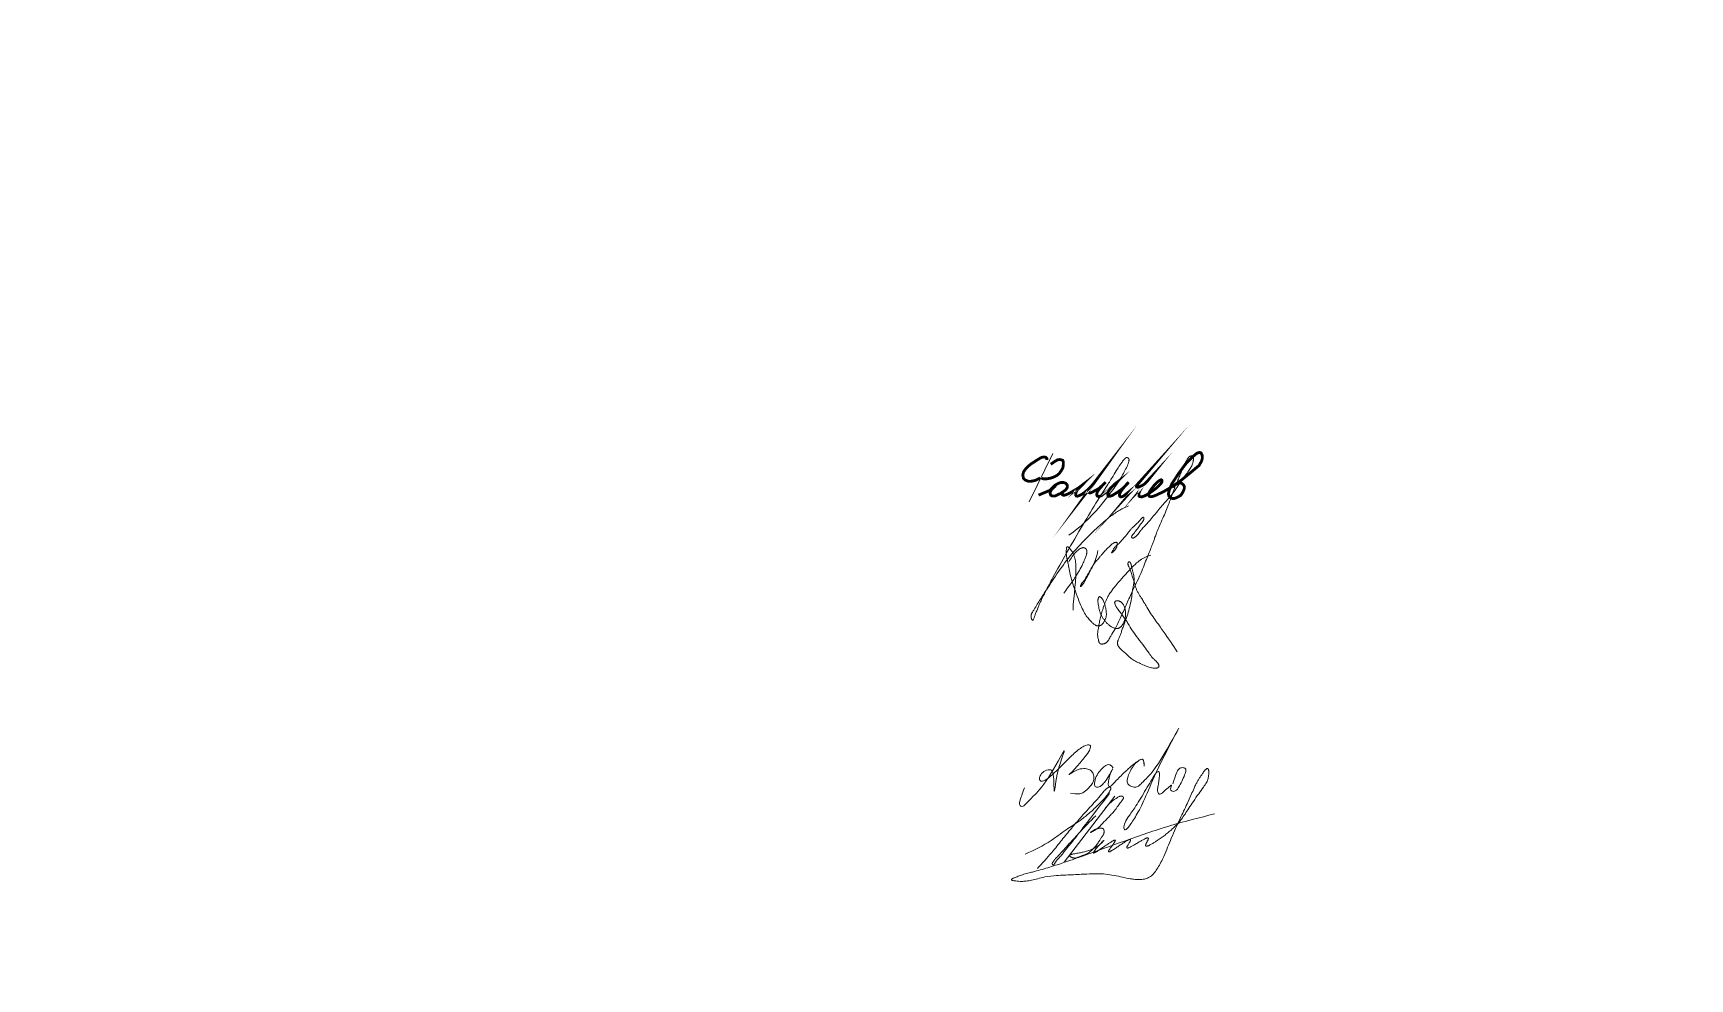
# Model space of a CAD drawing. Header units: millimetres. Extents: x 0 to 420, y 0 to 297.
# Drawn here: x 210 to 315.1, y 0 to 60 of the extents above; entities that cross this region are included whole.
import ezdxf

# ---------------------------------------------------------------- set-up
doc = ezdxf.new("R2010")
doc.units = ezdxf.units.MM
for name, pattern in [('K5LT32789', [0]), ('K5LT32790', [0]), ('K5LT32791', [0])]:
    doc.linetypes.add(name, pattern=pattern)
doc.layers.add('Системный слой', color=7, linetype='Continuous')

# ---------------------------------------------------------------- blocks, each defined once
blk = doc.blocks.new('U16')
at = {"layer": 'Системный слой', "color": 5, "linetype": 'K5LT32789', "lineweight": 18, "true_color": 0x0000ff}
for points in [[(278.5, 13.38), (278.34, 13.62), (278.09, 13.62), (277.85, 13.39), (277.59, 13.12), (277.37, 12.75), (277.28, 12.27), (277.43, 12.12), (277.69, 12.19), (277.85, 12.35), (278.04, 12.57), (278.29, 12.96), (278.57, 13.52), (278.29, 12.96), (278.19, 12.51), (278.19, 12.25), (278.26, 12.18), (278.38, 12.23), (278.92, 12.83), (279.51, 13.37), (279.81, 13.64), (280.13, 13.86), (280.28, 13.94), (280.4, 13.94), (280.46, 13.78), (280.46, 13.6), (280.46, 13.4), (280.46, 13.78), (280.4, 13.94), (280.28, 13.95), (279.81, 13.64), (279.38, 12.78), (279.38, 12.4), (279.56, 12.23), (279.81, 12.16), (280.06, 12.16), (280.26, 12.37), (280.52, 12.62), (281.34, 13.45), (283.33, 17.14), (281.34, 13.45), (280.63, 11.68), (280.09, 10.54), (279.6, 9.78), (279.28, 9.4), (279.18, 9.48), (279.18, 9.81), (279.41, 10.22), (279.83, 10.77), (280.5, 11.87), (281.17, 13.02), (281.32, 13.17), (281.43, 13.15), (281.46, 12.97), (281.4, 12.58), (281.36, 12.27), (281.29, 11.97), (281.36, 11.74), (281.48, 11.67), (281.66, 11.85), (281.99, 12.11), (282.29, 12.41), (282.1, 12.01), (282.19, 11.92), (282.32, 11.87), (282.47, 11.92), (282.66, 12.11), (283.16, 13.16), (283.1, 13.37), (282.91, 13.42), (282.67, 13.36), (282.51, 13.05), (282.39, 12.69), (282.29, 12.38)], [(272.87, 12.11), (272.73, 11.7), (272.58, 11.3), (272.54, 11.05), (272.64, 10.94), (272.79, 10.94), (272.94, 11.08), (273.34, 11.49), (274.33, 12.48), (275.76, 15.28), (274.9, 13.19), (274.75, 11.32), (274.75, 13.04), (274.58, 13.32), (274.17, 13.23), (273.88, 12.95), (273.79, 12.7), (273.88, 12.52), (274.14, 12.52), (274.75, 13.04), (275.59, 13.88), (276.18, 14.47), (276.83, 14.9), (277.12, 14.81), (277.04, 14.58), (276.88, 14.27), (276.33, 13.62), (275.87, 13.08), (275.55, 12.87), (276.17, 13.28), (276.66, 13.37), (276.98, 13.3), (277.2, 13.14), (277.29, 12.88), (277.29, 12.56), (277.1, 12.28), (276.91, 12.08), (276.6, 11.78), (276.27, 11.7), (275.8, 11.79)]]:
    blk.add_open_spline(points, degree=3, dxfattribs=at)
blk = doc.blocks.new('U17')
at = {"layer": 'Системный слой', "color": 5, "linetype": 'K5LT32790', "lineweight": 18, "true_color": 0x0000ff}
blk.add_open_spline([(275.96, 23.4), (275.98, 24.35), (276.22, 25.42), (276.11, 26.55), (276.05, 26.77), (275.99, 26.92), (275.93, 27.05), (275.86, 27.16), (275.79, 27.25), (275.73, 27.32), (275.69, 27.36), (275.66, 27.39), (275.65, 27.4), (275.63, 27.41), (275.62, 27.41), (275.61, 27.41), (275.61, 27.42), (275.6, 27.42), (275.6, 27.42), (275.59, 27.42), (275.59, 27.41), (275.58, 27.41), (275.58, 27.41), (275.57, 27.4), (275.57, 27.4), (275.56, 27.39), (275.56, 27.38), (275.55, 27.37), (275.55, 27.36), (275.54, 27.34), (275.54, 27.31), (275.54, 27.28), (275.53, 27.23), (275.53, 27.16), (275.53, 27.07), (275.53, 26.97), (275.54, 26.86), (275.56, 26.73), (275.59, 26.58), (275.64, 26.37), (275.7, 26.06), (275.79, 25.61), (275.94, 25.05), (276.16, 24.45), (276.37, 23.88), (276.57, 23.41), (276.77, 23.06), (276.97, 22.82), (277.13, 22.64), (277.26, 22.52), (277.35, 22.46), (277.41, 22.43), (277.45, 22.41), (277.49, 22.4), (277.53, 22.4), (277.57, 22.4), (277.61, 22.4), (277.65, 22.41), (277.69, 22.42), (277.72, 22.43), (277.75, 22.45), (277.78, 22.47), (277.8, 22.49), (277.83, 22.53), (277.87, 22.57), (277.91, 22.64), (277.96, 22.74), (278.01, 22.84), (278.05, 22.94), (278.07, 23.04), (278.07, 23.13), (278.07, 23.24), (278.06, 23.38), (278.03, 23.54), (277.98, 23.72), (277.92, 23.88), (277.87, 24), (277.83, 24.08), (277.79, 24.13), (277.76, 24.17), (277.73, 24.2), (277.7, 24.22), (277.68, 24.24), (277.67, 24.24), (277.66, 24.25), (277.65, 24.25), (277.65, 24.25), (277.64, 24.25), (277.64, 24.25), (277.63, 24.25), (277.63, 24.25), (277.62, 24.24), (277.61, 24.24), (277.61, 24.24), (277.6, 24.23), (277.6, 24.22), (277.59, 24.21), (277.58, 24.2), (277.57, 24.17), (277.56, 24.15), (277.55, 24.11), (277.54, 24.07), (277.53, 24.02), (277.53, 23.96), (277.54, 23.89), (277.55, 23.8), (277.57, 23.67), (277.6, 23.5), (277.65, 23.3), (277.72, 23.13), (277.8, 22.96), (277.9, 22.81), (278.02, 22.66), (278.15, 22.52), (278.27, 22.41), (278.38, 22.34), (278.47, 22.29), (278.55, 22.26), (278.62, 22.24), (278.69, 22.23), (278.74, 22.23), (278.79, 22.23), (278.83, 22.24), (278.86, 22.25), (278.89, 22.27), (278.92, 22.29), (278.95, 22.31), (278.99, 22.34), (279.03, 22.39), (279.08, 22.45), (279.13, 22.53), (279.18, 22.63), (279.23, 22.74), (279.26, 22.86), (279.28, 22.98), (279.29, 23.11), (279.29, 23.25), (279.27, 23.39), (279.24, 23.52), (279.21, 23.63), (279.17, 23.72), (279.12, 23.78), (279.08, 23.83), (279.04, 23.87), (279, 23.91), (278.96, 23.94), (278.91, 23.96), (278.86, 23.98), (278.82, 23.99), (278.79, 23.99), (278.76, 23.99), (278.73, 23.99), (278.71, 23.99), (278.69, 23.98), (278.67, 23.97), (278.65, 23.96), (278.64, 23.95), (278.62, 23.94), (278.62, 23.93), (278.61, 23.92), (278.6, 23.91), (278.6, 23.9), (278.6, 23.89), (278.6, 23.88), (278.59, 23.86), (278.6, 23.85), (278.6, 23.83), (278.61, 23.81), (278.62, 23.78), (278.63, 23.74), (278.66, 23.68), (278.7, 23.61), (278.75, 23.52), (278.82, 23.42), (278.91, 23.3), (279.05, 23.14), (279.23, 22.88), (279.46, 22.52), (279.73, 22.07), (280.09, 21.59), (280.45, 21.12), (280.75, 20.71), (280.96, 20.4), (281.13, 20.24), (281.24, 20.15), (281.31, 20.07), (281.35, 20.01), (281.38, 19.96), (281.39, 19.92), (281.4, 19.89), (281.41, 19.87), (281.41, 19.85), (281.41, 19.83), (281.4, 19.82), (281.4, 19.81), (281.4, 19.8), (281.39, 19.79), (281.38, 19.78), (281.37, 19.77), (281.36, 19.76), (281.35, 19.75), (281.33, 19.74), (281.31, 19.73), (281.28, 19.72), (281.24, 19.71), (281.2, 19.71), (281.16, 19.7), (281.1, 19.71), (281.02, 19.72), (280.91, 19.74), (280.75, 19.79), (280.51, 19.87), (280.22, 20), (279.92, 20.15), (279.68, 20.3), (279.49, 20.46), (279.32, 20.62), (279.13, 20.78), (278.97, 20.93), (278.87, 21.04), (278.82, 21.12), (278.8, 21.16), (278.79, 21.21), (278.78, 21.24), (278.77, 21.28), (278.77, 21.32), (278.78, 21.37), (278.79, 21.41), (278.8, 21.46), (278.83, 21.52), (278.86, 21.6), (278.92, 21.72), (278.99, 21.9), (279.06, 22.13), (279.15, 22.38), (279.25, 22.65), (279.37, 22.97), (279.5, 23.39), (279.62, 23.87), (279.69, 24.32), (279.73, 24.68), (279.79, 24.96), (279.83, 25.19), (279.84, 25.37), (279.82, 25.52), (279.79, 25.66), (279.75, 25.82), (279.71, 25.99), (279.68, 26.14), (279.65, 26.25), (279.63, 26.33), (279.61, 26.38), (279.59, 26.41), (279.58, 26.43), (279.57, 26.44), (279.56, 26.44), (279.56, 26.45), (279.55, 26.45), (279.54, 26.46), (279.53, 26.46), (279.53, 26.46), (279.52, 26.46), (279.52, 26.46), (279.51, 26.46), (279.5, 26.45), (279.49, 26.45), (279.48, 26.44), (279.47, 26.44), (279.47, 26.43), (279.46, 26.42), (279.45, 26.42), (279.45, 26.41), (279.45, 26.4), (279.44, 26.38), (279.44, 26.37), (279.44, 26.35), (279.44, 26.33), (279.44, 26.31), (279.45, 26.27), (279.46, 26.23), (279.48, 26.19), (279.51, 26.12), (279.55, 26.05), (279.59, 25.95), (279.62, 25.83), (279.66, 25.7), (279.72, 25.52), (279.8, 25.31), (279.87, 25.06), (279.93, 24.84), (280.01, 24.64), (280.1, 24.47), (280.2, 24.3), (280.33, 24.11), (280.47, 23.86), (280.65, 23.54), (280.89, 23.17), (281.16, 22.78), (281.43, 22.41), (281.9, 21.74), (282.28, 21.19), (282.57, 20.75)], degree=3, knots=[0, 0, 0, 0, 23.088924, 25.905784, 27.368497, 28.578535, 29.721875, 30.813961, 31.805183, 32.534012, 32.992903, 33.225793, 33.377047, 33.48833, 33.574551, 33.643805, 33.701224, 33.750367, 33.79387, 33.833355, 33.872141, 33.912355, 33.95659, 34.00557, 34.061357, 34.126468, 34.204109, 34.298549, 34.415744, 34.564555, 34.759459, 35.028229, 35.412864, 35.997175, 36.728139, 37.568941, 38.433825, 39.401332, 40.578431, 42.235398, 44.569602, 48.269133, 53.187712, 58.58434, 63.764044, 67.778676, 70.998143, 73.369834, 75.349816, 76.796874, 77.581324, 78.028914, 78.378087, 78.696803, 79.013489, 79.343373, 79.678587, 80.006824, 80.317932, 80.606471, 80.866035, 81.11641, 81.383983, 81.718354, 82.16781, 82.839361, 83.733235, 84.705422, 85.582724, 86.324391, 87.057116, 87.890757, 88.945341, 90.321141, 91.965571, 93.426367, 94.484215, 95.101021, 95.580997, 96.013141, 96.361093, 96.626002, 96.782739, 96.889142, 96.971138, 97.03813, 97.095272, 97.145901, 97.188561, 97.228747, 97.268915, 97.315311, 97.366861, 97.425655, 97.494454, 97.577142, 97.679623, 97.811915, 97.985663, 98.226797, 98.532587, 98.897786, 99.296036, 99.737821, 100.261724, 100.964229, 101.99978, 103.525411, 105.150667, 106.72453, 108.093532, 109.590313, 111.195302, 112.777483, 114.126394, 115.159714, 115.93325, 116.599105, 117.196687, 117.716186, 118.147278, 118.512091, 118.830828, 119.112084, 119.376147, 119.650254, 119.966184, 120.348472, 120.832611, 121.462575, 122.257884, 123.166317, 124.121896, 125.077441, 126.058759, 127.110722, 128.27138, 129.455541, 130.54928, 131.472222, 132.224076, 132.842804, 133.343527, 133.786162, 134.209733, 134.641953, 135.076751, 135.490934, 135.840567, 136.1162, 136.329021, 136.516582, 136.697073, 136.87991, 137.063295, 137.235465, 137.38613, 137.514261, 137.623548, 137.718445, 137.797689, 137.875651, 137.957944, 138.055516, 138.163779, 138.288043, 138.436309, 138.622516, 138.862075, 139.203128, 139.704326, 140.381097, 141.218915, 142.127317, 143.259517, 144.821141, 147.317764, 150.75711, 155.19517, 160.069171, 165.224464, 169.471142, 172.421411, 174.092925, 175.138298, 175.966748, 176.479558, 176.900272, 177.244752, 177.52135, 177.72293, 177.873709, 177.996322, 178.101436, 178.195314, 178.281517, 178.366118, 178.454913, 178.554755, 178.670049, 178.807074, 178.975201, 179.187234, 179.439473, 179.719727, 180.029511, 180.383269, 180.823448, 181.407111, 182.246837, 183.563618, 185.512414, 188.365901, 191.16936, 193.636194, 195.215931, 197.147086, 199.269225, 201.224518, 202.392176, 202.935446, 203.335749, 203.665039, 203.98044, 204.30527, 204.630666, 204.95421, 205.28424, 205.683122, 206.145312, 206.866804, 207.837862, 209.464316, 211.387339, 213.648133, 215.828171, 218.361631, 222.046321, 226.400789, 230.237614, 232.987127, 235.143069, 237.145235, 238.600123, 239.59432, 240.714469, 242.086859, 243.579513, 244.83703, 245.773068, 246.379449, 246.80954, 247.077534, 247.227517, 247.33398, 247.41847, 247.489521, 247.552012, 247.609222, 247.663606, 247.717168, 247.768592, 247.820784, 247.876677, 247.942191, 248.018083, 248.10247, 248.189421, 248.269471, 248.347072, 248.425637, 248.512886, 248.605679, 248.706816, 248.820413, 248.952282, 249.111489, 249.313956, 249.574155, 249.89782, 250.303709, 250.841791, 251.528272, 252.381244, 253.359593, 254.475963, 255.872687, 257.851092, 259.938273, 261.963603, 263.469883, 265.046448, 266.586695, 268.366913, 270.599666, 273.407082, 277.373027, 281.234201, 284.882343, 288.313023, 301, 301, 301, 301], dxfattribs=at)
blk = doc.blocks.new('U18')
at = {"layer": 'Системный слой', "color": 5, "linetype": 'K5LT32790', "lineweight": 18, "true_color": 0x0000ff}
for points, knots in [([(275.7, 28.16), (276.41, 28.65), (277.29, 29.48), (278.24, 30.7), (278.83, 31.47), (279.18, 32.13), (279.4, 32.52), (279.47, 32.73), (279.5, 32.84), (279.51, 32.9), (279.51, 32.94), (279.5, 32.97), (279.5, 32.99), (279.49, 33), (279.49, 33.01), (279.48, 33.02), (279.47, 33.03), (279.46, 33.04), (279.45, 33.05), (279.44, 33.06), (279.42, 33.06), (279.4, 33.07), (279.39, 33.07), (279.37, 33.07), (279.36, 33.07), (279.34, 33.07), (279.33, 33.07), (279.32, 33.06), (279.3, 33.06), (279.29, 33.05), (279.27, 33.03), (279.25, 33.01), (279.22, 32.98), (279.17, 32.92), (279.08, 32.81), (278.94, 32.62), (278.74, 32.31), (278.47, 31.84), (278.05, 31.19), (277.4, 30.17), (276.54, 28.75), (275.59, 27.11), (274.8, 25.68), (274.27, 24.7), (273.99, 24.13), (273.83, 23.78), (273.72, 23.52), (273.63, 23.29), (273.55, 23.09), (273.5, 22.93), (273.46, 22.84), (273.44, 22.8), (273.43, 22.79), (273.43, 22.78), (273.42, 22.77), (273.42, 22.76), (273.41, 22.76), (273.41, 22.76), (273.4, 22.76), (273.4, 22.76), (273.4, 22.76), (273.39, 22.76), (273.39, 22.76), (273.38, 22.76), (273.38, 22.76), (273.38, 22.76), (273.37, 22.76), (273.37, 22.77), (273.37, 22.77), (273.36, 22.78), (273.35, 22.79), (273.34, 22.81), (273.33, 22.83), (273.32, 22.86), (273.31, 22.89), (273.3, 22.93), (273.3, 22.97), (273.3, 23.02), (273.3, 23.06), (273.31, 23.11), (273.33, 23.16), (273.35, 23.22), (273.39, 23.28), (273.45, 23.38), (273.57, 23.58), (273.8, 23.95), (274.23, 24.62), (274.86, 25.58), (275.65, 26.74), (276.59, 27.76), (277.5, 28.63), (278.24, 29.29), (278.89, 29.74), (279.29, 29.93), (279.48, 30.02)], [0, 0, 0, 0, 8.550609, 12.054989, 15.548009, 18.191121, 19.498995, 20.058209, 20.381615, 20.589671, 20.716665, 20.79368, 20.851701, 20.900722, 20.944653, 20.985245, 21.025642, 21.06834, 21.115939, 21.168338, 21.224707, 21.283052, 21.340576, 21.394663, 21.443781, 21.488289, 21.53119, 21.575808, 21.625508, 21.683081, 21.754287, 21.848548, 21.98875, 22.223415, 22.641351, 23.38396, 24.591455, 26.333193, 28.725175, 32.394143, 38.444137, 45.386804, 51.336644, 54.759282, 56.550214, 57.736198, 58.581068, 59.410817, 60.190375, 60.748602, 61.044545, 61.139793, 61.19713, 61.237089, 61.267135, 61.290713, 61.309862, 61.325937, 61.339917, 61.352551, 61.36445, 61.376142, 61.388111, 61.400062, 61.412022, 61.424542, 61.439066, 61.45699, 61.479741, 61.509795, 61.550475, 61.607942, 61.688058, 61.795635, 61.922219, 62.059168, 62.198495, 62.342871, 62.495112, 62.658157, 62.830855, 63.02153, 63.245709, 63.594568, 64.237865, 65.516344, 67.957442, 72.253573, 76.989753, 81.977365, 86.090995, 89.562811, 91.905588, 94, 94, 94, 94]), ([(277.53, 27.17), (277.48, 26.83), (277.31, 26.39), (277.05, 25.86), (276.88, 25.58), (276.76, 25.35), (276.68, 25.21), (276.64, 25.12), (276.61, 25.07), (276.58, 25.04), (276.56, 25.01), (276.53, 24.98), (276.5, 24.95), (276.48, 24.92), (276.46, 24.91), (276.45, 24.89), (276.44, 24.89), (276.44, 24.89), (276.43, 24.88), (276.43, 24.88), (276.43, 24.88), (276.43, 24.88), (276.43, 24.88), (276.42, 24.88), (276.42, 24.88), (276.42, 24.88), (276.42, 24.88), (276.42, 24.89), (276.42, 24.89), (276.42, 24.89), (276.43, 24.9), (276.43, 24.9), (276.43, 24.91), (276.43, 24.92), (276.44, 24.94), (276.45, 24.96), (276.46, 24.98), (276.47, 25.01), (276.48, 25.04), (276.5, 25.08), (276.53, 25.12), (276.57, 25.16), (276.62, 25.23), (276.69, 25.32), (276.78, 25.46), (276.88, 25.64), (276.98, 25.82), (277.09, 26.01), (277.21, 26.21), (277.36, 26.43), (277.53, 26.62), (277.67, 26.79), (277.82, 26.97), (278, 27.17), (278.2, 27.38), (278.36, 27.53), (278.46, 27.61), (278.51, 27.64), (278.55, 27.66), (278.59, 27.68), (278.63, 27.69), (278.66, 27.69), (278.68, 27.7), (278.7, 27.7), (278.71, 27.69), (278.72, 27.69), (278.72, 27.69), (278.73, 27.68), (278.74, 27.68), (278.74, 27.68), (278.75, 27.67), (278.75, 27.67), (278.75, 27.66), (278.75, 27.65), (278.76, 27.64), (278.76, 27.63), (278.76, 27.61), (278.76, 27.59), (278.76, 27.55), (278.75, 27.51), (278.74, 27.47), (278.73, 27.42), (278.72, 27.38), (278.7, 27.34), (278.68, 27.3), (278.65, 27.26), (278.62, 27.22), (278.58, 27.17), (278.55, 27.14), (278.53, 27.11), (278.51, 27.09), (278.48, 27.07), (278.46, 27.06), (278.44, 27.04), (278.43, 27.03), (278.42, 27.03), (278.42, 27.03), (278.41, 27.02), (278.41, 27.02), (278.41, 27.02), (278.41, 27.02), (278.41, 27.02), (278.4, 27.02), (278.4, 27.02), (278.4, 27.02), (278.4, 27.02), (278.4, 27.03), (278.4, 27.03), (278.4, 27.03), (278.4, 27.03), (278.4, 27.04), (278.4, 27.04), (278.4, 27.04), (278.41, 27.05), (278.41, 27.06), (278.42, 27.07), (278.42, 27.09), (278.44, 27.11), (278.45, 27.12), (278.46, 27.14), (278.47, 27.16), (278.49, 27.19), (278.51, 27.23), (278.53, 27.28), (278.57, 27.33), (278.62, 27.39), (278.68, 27.46), (278.77, 27.54), (278.88, 27.63), (278.99, 27.74), (279.08, 27.86), (279.18, 27.97), (279.28, 28.08), (279.38, 28.21), (279.48, 28.34), (279.59, 28.48), (279.72, 28.62), (279.87, 28.76), (280.01, 28.89), (280.12, 29), (280.19, 29.08), (280.24, 29.13), (280.28, 29.18), (280.31, 29.22), (280.34, 29.25), (280.36, 29.27), (280.38, 29.28), (280.39, 29.28), (280.4, 29.29), (280.4, 29.29), (280.41, 29.29), (280.41, 29.29), (280.42, 29.29), (280.42, 29.29), (280.42, 29.29), (280.43, 29.28), (280.43, 29.28), (280.43, 29.28), (280.44, 29.28), (280.44, 29.27), (280.44, 29.27), (280.44, 29.26), (280.45, 29.25), (280.45, 29.24), (280.45, 29.23), (280.45, 29.21), (280.45, 29.19), (280.45, 29.17), (280.45, 29.15), (280.44, 29.13), (280.43, 29.11), (280.42, 29.08), (280.4, 29.05), (280.37, 29), (280.31, 28.93), (280.24, 28.84), (280.16, 28.73), (280.08, 28.61), (280, 28.48), (279.91, 28.39), (279.85, 28.3), (279.8, 28.24), (279.76, 28.19), (279.72, 28.15), (279.7, 28.13), (279.69, 28.1), (279.68, 28.09), (279.68, 28.07), (279.67, 28.06), (279.67, 28.05), (279.67, 28.03), (279.67, 28.02), (279.68, 28.01), (279.68, 28), (279.68, 27.99), (279.69, 27.98), (279.69, 27.97), (279.7, 27.97), (279.7, 27.97), (279.71, 27.96), (279.71, 27.96), (279.72, 27.96), (279.73, 27.96), (279.73, 27.96), (279.74, 27.96), (279.75, 27.96), (279.76, 27.96), (279.78, 27.97), (279.8, 27.98), (279.83, 27.99), (279.86, 28.01), (279.9, 28.04), (279.94, 28.07), (279.98, 28.11), (280.03, 28.16), (280.1, 28.23), (280.18, 28.35), (280.31, 28.52), (280.49, 28.72), (280.73, 28.97), (280.98, 29.27), (281.26, 29.6), (281.53, 29.94), (281.81, 30.25), (282.09, 30.57), (282.37, 30.91), (282.63, 31.29), (282.88, 31.66), (283.13, 32), (283.33, 32.29), (283.47, 32.51), (283.54, 32.66), (283.56, 32.76), (283.58, 32.84), (283.59, 32.9), (283.6, 32.95), (283.6, 32.98), (283.6, 33.02), (283.6, 33.05), (283.59, 33.07), (283.59, 33.09), (283.58, 33.11), (283.57, 33.13), (283.55, 33.14), (283.54, 33.15), (283.53, 33.16), (283.52, 33.17), (283.51, 33.18), (283.5, 33.18), (283.48, 33.18), (283.47, 33.18), (283.46, 33.18), (283.45, 33.18), (283.43, 33.18), (283.41, 33.17), (283.39, 33.16), (283.36, 33.15), (283.33, 33.13), (283.31, 33.11), (283.28, 33.08), (283.25, 33.04), (283.22, 33), (283.18, 32.94), (283.14, 32.86), (283.07, 32.74), (282.98, 32.56), (282.88, 32.33), (282.78, 32.06), (282.67, 31.78), (282.55, 31.49), (282.41, 31.18), (282.28, 30.83), (282.15, 30.46), (282.01, 30.07), (281.85, 29.65), (281.65, 29.21), (281.44, 28.77), (281.29, 28.39), (281.2, 28.13), (281.14, 27.98), (281.11, 27.88), (281.06, 27.76), (280.98, 27.54), (280.86, 27.22), (280.69, 26.82), (280.51, 26.36), (280.3, 25.82), (280.03, 25.2), (279.67, 24.49), (279.32, 23.72), (278.99, 22.94), (278.68, 22.27), (278.39, 21.83), (278.25, 21.55), (278.16, 21.42), (278.1, 21.36), (278.06, 21.33), (278.02, 21.3), (277.97, 21.28), (277.92, 21.26), (277.88, 21.25), (277.83, 21.24), (277.78, 21.24), (277.75, 21.24), (277.72, 21.25), (277.7, 21.25), (277.68, 21.26), (277.67, 21.27), (277.66, 21.28), (277.65, 21.29), (277.64, 21.3), (277.63, 21.31), (277.62, 21.33), (277.61, 21.36), (277.59, 21.4), (277.58, 21.46), (277.56, 21.54), (277.54, 21.64), (277.52, 21.75), (277.51, 21.85), (277.52, 21.97), (277.54, 22.1), (277.57, 22.26), (277.61, 22.49), (277.65, 22.78), (277.73, 23.1), (277.83, 23.4), (277.91, 23.65), (277.98, 23.84), (278.05, 24.02), (278.14, 24.21), (278.27, 24.42), (278.47, 24.71), (278.76, 25.08), (279.16, 25.53), (279.57, 25.98), (279.95, 26.36), (280.24, 26.59), (280.46, 26.72), (280.66, 26.81), (280.8, 26.85), (280.89, 26.88)], [0, 0, 0, 0, 9.050129, 12.27524, 15.459, 17.73484, 19.057413, 19.710841, 20.186256, 20.578255, 20.920156, 21.263228, 21.624829, 21.943402, 22.174143, 22.29629, 22.36276, 22.406894, 22.439057, 22.464194, 22.484922, 22.502166, 22.516262, 22.528133, 22.539447, 22.552242, 22.56817, 22.588053, 22.611987, 22.639741, 22.672744, 22.715192, 22.776687, 22.87041, 23.023044, 23.2152, 23.446308, 23.698853, 24.014406, 24.364067, 24.793807, 25.28352, 25.941626, 26.877925, 28.429965, 30.348657, 32.240773, 33.898399, 35.948367, 38.485583, 40.825304, 42.59187, 44.267244, 46.970047, 49.74801, 51.863744, 52.701471, 53.104911, 53.483029, 53.862972, 54.210178, 54.473163, 54.650607, 54.780151, 54.882015, 54.96597, 55.037892, 55.101774, 55.160577, 55.215489, 55.269733, 55.3265, 55.390437, 55.464507, 55.552848, 55.661752, 55.802045, 55.996896, 56.278982, 56.657771, 57.087852, 57.530059, 57.926999, 58.28654, 58.645161, 59.086887, 59.580412, 60.070145, 60.456808, 60.770321, 61.020502, 61.287434, 61.539711, 61.751465, 61.877288, 61.951174, 62.001019, 62.037083, 62.064047, 62.085222, 62.102691, 62.117816, 62.131035, 62.143011, 62.154708, 62.167188, 62.181333, 62.197688, 62.21651, 62.238222, 62.264236, 62.296726, 62.338711, 62.394112, 62.469848, 62.581386, 62.750144, 62.953234, 63.151975, 63.325302, 63.501424, 63.750698, 64.126703, 64.655732, 65.239268, 65.888652, 66.649933, 67.724768, 68.970934, 70.450533, 71.673771, 72.965674, 74.199734, 75.716608, 77.191491, 78.669398, 80.263602, 82.259995, 84.0227, 85.431088, 86.180031, 86.82002, 87.357354, 87.830339, 88.196682, 88.427814, 88.563885, 88.657509, 88.728451, 88.784957, 88.831759, 88.871976, 88.907862, 88.941164, 88.973333, 89.002363, 89.031139, 89.061129, 89.097204, 89.139544, 89.190239, 89.252182, 89.329582, 89.428874, 89.559889, 89.727893, 89.910432, 90.08993, 90.259821, 90.437176, 90.634512, 90.867411, 91.167757, 91.627014, 92.382088, 93.419966, 94.672454, 96.030915, 97.344377, 98.512333, 99.382533, 100.080146, 100.642761, 101.098523, 101.416568, 101.614452, 101.761411, 101.888131, 102.002041, 102.112642, 102.228685, 102.353162, 102.475542, 102.582798, 102.67162, 102.744553, 102.805473, 102.857643, 102.905538, 102.953137, 103.003348, 103.057077, 103.11538, 103.180499, 103.255316, 103.343787, 103.451799, 103.589159, 103.775473, 104.036879, 104.381072, 104.782032, 105.231565, 105.731185, 106.331113, 107.131661, 108.329516, 110.150194, 112.636877, 115.501671, 119.160964, 122.898631, 126.952961, 130.409086, 134.037174, 137.994275, 142.035946, 146.041027, 149.822245, 153.085433, 155.385996, 156.523495, 157.344961, 158.084473, 158.656408, 159.032405, 159.319553, 159.62593, 159.882585, 160.081757, 160.265654, 160.447561, 160.63144, 160.806021, 160.962993, 161.100471, 161.220792, 161.327559, 161.424857, 161.521276, 161.623153, 161.736504, 161.863212, 162.008568, 162.179889, 162.387514, 162.643846, 162.945007, 163.264358, 163.6135, 164.014772, 164.533206, 165.020618, 165.794064, 166.857794, 168.64401, 171.006738, 173.517367, 176.204619, 178.789913, 181.800729, 185.264053, 188.598832, 192.086757, 196.039981, 200.351441, 204.98312, 208.606796, 211.174086, 212.324149, 212.840152, 213.814159, 215.76165, 218.911517, 222.760316, 227.121283, 231.883071, 238.054257, 244.879079, 252.670992, 260.372327, 267.206768, 271.910472, 274.294825, 275.442431, 276.007431, 276.456493, 276.872537, 277.298483, 277.734538, 278.182349, 278.627236, 279.027811, 279.347916, 279.582846, 279.760539, 279.906542, 280.032941, 280.152577, 280.276179, 280.413989, 280.572354, 280.762102, 281.004984, 281.334701, 281.830666, 282.557033, 283.530703, 284.521091, 285.429966, 286.323075, 287.47734, 288.942216, 290.783007, 293.428229, 296.57457, 299.586331, 301.717918, 303.359613, 305.016414, 306.799751, 308.827327, 311.560281, 315.955926, 321.284596, 327.290578, 331.929165, 335.294372, 337.07654, 338.608554, 341, 341, 341, 341]), ([(275.69, 26.46), (275.83, 26.68), (276, 26.96), (276.26, 27.2), (276.36, 27.27), (276.44, 27.31), (276.5, 27.34), (276.55, 27.35), (276.58, 27.36), (276.61, 27.36), (276.64, 27.35), (276.66, 27.35), (276.68, 27.34), (276.7, 27.33), (276.73, 27.32), (276.75, 27.3), (276.77, 27.29), (276.79, 27.27), (276.8, 27.25), (276.81, 27.23), (276.82, 27.2), (276.83, 27.18), (276.83, 27.15), (276.83, 27.12), (276.83, 27.08), (276.83, 27.02), (276.81, 26.95), (276.79, 26.84), (276.74, 26.71), (276.65, 26.5), (276.51, 26.19), (276.31, 25.81), (276.07, 25.44), (275.84, 25.11), (275.61, 24.8), (275.47, 24.59), (275.38, 24.47)], [0, 0, 0, 0, 6.031327, 7.224988, 8.103691, 8.779791, 9.271523, 9.620615, 9.879085, 10.092232, 10.278511, 10.453749, 10.630111, 10.818394, 11.017829, 11.223201, 11.427374, 11.623322, 11.806227, 11.978077, 12.150954, 12.337468, 12.550087, 12.799771, 13.111892, 13.519386, 14.078895, 14.842107, 15.895849, 17.445078, 19.990893, 23.601088, 27.190299, 30.147219, 32.759048, 36, 36, 36, 36])]:
    blk.add_open_spline(points, degree=3, knots=knots, dxfattribs=at)
blk = doc.blocks.new('U19')
at = {"layer": 'Системный слой', "color": 5, "linetype": 'K5LT32790', "lineweight": 18, "true_color": 0x0000ff}
blk.add_line((278.6, 11.6), (275.4, 7.41), dxfattribs=at)
for points, knots in [([(277.99, 10.81), (278.14, 10.99), (278.34, 11.22), (278.64, 11.42), (278.78, 11.51), (278.88, 11.57), (278.94, 11.59), (278.98, 11.6), (279, 11.6), (279.02, 11.6), (279.04, 11.6), (279.06, 11.6), (279.08, 11.59), (279.09, 11.58), (279.11, 11.57), (279.12, 11.56), (279.13, 11.55), (279.14, 11.54), (279.15, 11.53), (279.15, 11.53), (279.15, 11.52), (279.16, 11.51), (279.16, 11.49), (279.16, 11.48), (279.15, 11.47), (279.15, 11.45), (279.14, 11.44), (279.13, 11.41), (279.12, 11.39), (279.09, 11.35), (279.06, 11.3), (279, 11.23), (278.93, 11.15), (278.85, 11.04), (278.76, 10.9), (278.65, 10.74), (278.48, 10.54), (278.28, 10.33), (278.08, 10.12), (277.92, 9.96), (277.78, 9.82), (277.68, 9.71), (277.6, 9.62), (277.53, 9.56), (277.48, 9.52), (277.43, 9.49), (277.37, 9.45), (277.31, 9.41), (277.24, 9.37), (277.18, 9.34), (277.14, 9.32), (277.11, 9.3), (277.1, 9.3), (277.08, 9.29), (277.08, 9.29), (277.07, 9.28), (277.07, 9.28), (277.06, 9.28), (277.06, 9.28), (277.06, 9.28), (277.06, 9.28), (277.06, 9.28), (277.06, 9.28), (277.06, 9.28), (277.06, 9.28), (277.06, 9.28), (277.06, 9.28), (277.06, 9.29), (277.06, 9.29), (277.06, 9.29), (277.06, 9.29), (277.07, 9.29), (277.07, 9.3), (277.08, 9.3), (277.08, 9.3), (277.09, 9.31), (277.1, 9.32), (277.12, 9.33), (277.15, 9.35), (277.19, 9.38), (277.25, 9.41), (277.31, 9.45), (277.38, 9.49), (277.46, 9.52), (277.53, 9.54), (277.6, 9.56), (277.67, 9.56), (277.72, 9.57), (277.76, 9.56), (277.8, 9.56), (277.82, 9.55), (277.84, 9.54), (277.86, 9.53), (277.87, 9.52), (277.88, 9.51), (277.89, 9.49), (277.9, 9.48), (277.91, 9.46), (277.92, 9.43), (277.92, 9.41), (277.93, 9.37), (277.93, 9.34), (277.93, 9.3), (277.92, 9.27), (277.91, 9.23), (277.89, 9.18), (277.87, 9.12), (277.82, 9.04), (277.74, 8.94), (277.64, 8.78), (277.5, 8.57), (277.34, 8.35), (277.16, 8.17), (277.01, 8.05), (276.87, 7.96), (276.72, 7.88), (276.54, 7.82), (276.36, 7.76), (276.21, 7.69), (276.11, 7.67), (276.05, 7.66), (276.01, 7.67), (275.97, 7.67), (275.94, 7.68), (275.9, 7.69), (275.86, 7.71), (275.83, 7.73), (275.81, 7.74), (275.79, 7.75), (275.78, 7.76), (275.76, 7.77), (275.75, 7.79), (275.74, 7.8), (275.73, 7.81), (275.73, 7.82), (275.73, 7.83), (275.73, 7.83), (275.73, 7.84), (275.74, 7.85), (275.75, 7.86), (275.76, 7.87), (275.78, 7.87), (275.8, 7.88), (275.83, 7.89), (275.87, 7.9), (275.92, 7.91), (275.99, 7.93), (276.08, 7.94), (276.21, 7.97), (276.39, 8), (276.62, 8.04), (276.89, 8.11), (277.15, 8.21), (277.36, 8.31), (277.51, 8.41), (277.63, 8.5), (277.71, 8.58), (277.78, 8.63), (277.82, 8.68), (277.84, 8.7), (277.86, 8.73), (277.88, 8.74), (277.89, 8.75), (277.9, 8.76), (277.9, 8.77), (277.9, 8.77), (277.91, 8.78), (277.91, 8.78), (277.91, 8.78), (277.91, 8.78), (277.91, 8.79), (277.91, 8.79), (277.91, 8.79), (277.91, 8.79), (277.91, 8.79), (277.91, 8.79), (277.91, 8.78), (277.9, 8.78), (277.9, 8.78), (277.89, 8.77), (277.89, 8.77), (277.88, 8.76), (277.86, 8.75), (277.85, 8.73), (277.83, 8.71), (277.8, 8.68), (277.76, 8.64), (277.7, 8.58), (277.62, 8.49), (277.52, 8.37), (277.42, 8.26), (277.35, 8.17), (277.31, 8.11), (277.29, 8.07), (277.27, 8.05), (277.26, 8.03), (277.26, 8.02), (277.25, 8.01), (277.25, 8), (277.25, 8), (277.25, 7.99), (277.25, 7.99), (277.26, 7.98), (277.26, 7.98), (277.27, 7.98), (277.28, 7.99), (277.3, 7.99), (277.31, 8), (277.34, 8.01), (277.37, 8.02), (277.4, 8.04), (277.45, 8.07), (277.52, 8.12), (277.61, 8.18), (277.76, 8.28), (277.94, 8.4), (278.15, 8.54), (278.31, 8.65), (278.43, 8.72), (278.49, 8.76), (278.53, 8.78), (278.56, 8.79), (278.59, 8.8), (278.6, 8.81), (278.61, 8.81), (278.62, 8.81), (278.63, 8.8), (278.64, 8.8), (278.64, 8.79), (278.64, 8.79), (278.64, 8.78), (278.64, 8.77), (278.63, 8.76), (278.63, 8.75), (278.62, 8.73), (278.61, 8.71), (278.6, 8.69), (278.58, 8.65), (278.54, 8.61), (278.5, 8.54), (278.43, 8.44), (278.36, 8.34), (278.29, 8.25), (278.25, 8.19), (278.23, 8.15), (278.22, 8.13), (278.21, 8.11), (278.2, 8.09), (278.2, 8.08), (278.2, 8.08), (278.2, 8.07), (278.2, 8.06), (278.2, 8.06), (278.21, 8.05), (278.21, 8.05), (278.22, 8.05), (278.23, 8.05), (278.25, 8.06), (278.27, 8.06), (278.29, 8.07), (278.32, 8.09), (278.36, 8.11), (278.41, 8.14), (278.48, 8.18), (278.57, 8.24), (278.72, 8.33), (278.9, 8.46), (279.11, 8.6), (279.28, 8.71), (279.39, 8.78), (279.46, 8.81), (279.5, 8.83), (279.53, 8.84), (279.56, 8.85), (279.57, 8.85), (279.59, 8.85), (279.6, 8.85), (279.6, 8.85), (279.61, 8.84), (279.61, 8.83), (279.61, 8.83), (279.61, 8.81), (279.61, 8.8), (279.61, 8.79), (279.6, 8.78), (279.59, 8.76), (279.58, 8.73), (279.56, 8.7), (279.53, 8.65), (279.49, 8.59), (279.45, 8.52), (279.42, 8.45), (279.39, 8.41), (279.38, 8.38), (279.37, 8.36), (279.37, 8.35), (279.37, 8.34), (279.37, 8.33), (279.37, 8.33), (279.37, 8.32), (279.37, 8.31), (279.38, 8.31), (279.38, 8.3), (279.39, 8.3), (279.41, 8.3), (279.42, 8.3), (279.44, 8.3), (279.46, 8.31), (279.49, 8.32), (279.53, 8.34), (279.58, 8.36), (279.65, 8.4), (279.75, 8.45), (279.9, 8.54), (280.09, 8.65), (280.29, 8.77), (280.45, 8.86), (280.55, 8.9), (280.6, 8.93), (280.64, 8.94), (280.66, 8.94), (280.69, 8.95), (280.7, 8.95), (280.71, 8.94), (280.72, 8.94), (280.73, 8.93), (280.73, 8.92), (280.74, 8.91), (280.74, 8.9), (280.74, 8.89), (280.73, 8.88), (280.73, 8.87), (280.72, 8.85), (280.72, 8.83), (280.7, 8.8), (280.68, 8.76), (280.65, 8.7), (280.62, 8.63), (280.59, 8.58), (280.57, 8.54), (280.57, 8.51), (280.56, 8.5), (280.56, 8.48), (280.56, 8.47), (280.56, 8.46), (280.56, 8.45), (280.56, 8.44), (280.57, 8.44), (280.57, 8.43), (280.58, 8.43), (280.59, 8.42), (280.6, 8.42), (280.61, 8.42), (280.63, 8.42), (280.65, 8.42), (280.67, 8.43), (280.7, 8.44), (280.74, 8.45), (280.78, 8.47), (280.84, 8.5), (280.93, 8.54), (281.04, 8.61), (281.21, 8.71), (281.42, 8.86), (281.67, 9.03), (281.9, 9.21), (282.11, 9.38), (282.3, 9.55), (282.49, 9.72), (282.67, 9.92), (282.86, 10.16), (283.07, 10.47), (283.31, 10.85), (283.6, 11.28), (283.91, 11.73), (284.2, 12.12), (284.4, 12.4), (284.48, 12.59), (284.52, 12.71), (284.54, 12.82), (284.56, 12.92), (284.57, 13.02), (284.57, 13.11), (284.56, 13.19), (284.56, 13.24), (284.55, 13.27), (284.54, 13.29), (284.53, 13.31), (284.53, 13.32), (284.52, 13.33), (284.51, 13.34), (284.51, 13.34), (284.5, 13.34), (284.5, 13.35), (284.49, 13.35), (284.49, 13.35), (284.48, 13.35), (284.47, 13.35), (284.46, 13.35), (284.45, 13.34), (284.44, 13.34), (284.42, 13.33), (284.41, 13.32), (284.39, 13.3), (284.37, 13.28), (284.33, 13.25), (284.29, 13.2), (284.23, 13.12), (284.16, 13.01), (284.06, 12.88), (283.96, 12.72), (283.85, 12.54), (283.74, 12.33), (283.61, 12.05), (283.43, 11.63), (283.14, 10.99), (282.7, 10.07), (282.19, 8.97), (281.79, 7.89), (281.42, 7.17), (281.17, 6.79), (281.03, 6.63), (280.93, 6.54), (280.83, 6.47), (280.73, 6.42), (280.61, 6.37), (280.48, 6.33), (280.31, 6.31), (280.12, 6.3), (279.87, 6.31), (279.52, 6.36), (279.08, 6.45), (278.56, 6.57), (278.03, 6.65), (277.45, 6.68), (276.73, 6.65), (275.87, 6.6), (274.98, 6.57), (274.26, 6.5), (273.74, 6.36), (273.34, 6.25), (273.01, 6.2), (272.73, 6.18), (272.51, 6.19), (272.34, 6.21), (272.22, 6.22), (272.15, 6.24), (272.11, 6.24), (272.09, 6.25), (272.08, 6.26), (272.07, 6.26), (272.06, 6.27), (272.06, 6.27), (272.05, 6.27), (272.05, 6.28), (272.05, 6.28), (272.05, 6.28), (272.05, 6.29), (272.05, 6.29), (272.05, 6.29), (272.05, 6.3), (272.05, 6.3), (272.05, 6.3), (272.06, 6.31), (272.06, 6.31), (272.07, 6.32), (272.08, 6.33), (272.09, 6.34), (272.1, 6.35), (272.12, 6.36), (272.15, 6.37), (272.2, 6.4), (272.26, 6.42), (272.36, 6.46), (272.48, 6.51), (272.62, 6.56), (272.76, 6.61), (272.92, 6.66), (273.08, 6.7), (273.29, 6.75), (273.59, 6.83), (274.16, 6.99), (275.18, 7.31), (276.91, 7.91), (279.28, 8.77), (282.05, 9.74), (283.98, 10.24), (284.94, 10.46)], [0, 0, 0, 0, 6.158308, 7.924944, 9.397219, 10.421772, 10.878244, 11.151197, 11.36381, 11.548551, 11.718723, 11.877713, 12.036027, 12.196544, 12.358164, 12.506286, 12.632493, 12.736928, 12.819521, 12.898812, 12.980771, 13.07523, 13.173556, 13.279268, 13.396608, 13.531064, 13.690326, 13.886288, 14.140321, 14.494376, 15.023758, 15.795804, 16.773927, 17.9322, 19.328256, 21.031002, 23.191239, 26.01508, 28.508359, 30.764949, 32.158381, 33.57364, 34.542076, 35.296285, 35.858711, 36.382363, 36.930279, 37.613953, 38.340853, 38.974758, 39.36394, 39.584276, 39.729431, 39.831741, 39.905683, 39.959643, 39.999056, 40.02768, 40.048222, 40.062694, 40.072775, 40.079767, 40.084961, 40.089793, 40.09578, 40.104088, 40.115492, 40.13093, 40.149822, 40.171984, 40.197656, 40.229358, 40.269864, 40.322352, 40.391158, 40.483151, 40.610685, 40.79026, 41.065436, 41.512004, 42.088709, 42.770629, 43.467951, 44.184491, 44.869892, 45.483626, 46.046275, 46.524145, 46.915912, 47.196275, 47.40917, 47.586207, 47.738846, 47.877531, 48.013016, 48.157728, 48.31924, 48.502929, 48.715108, 48.96183, 49.243774, 49.540729, 49.8478, 50.172102, 50.537958, 50.965281, 51.494288, 52.20384, 53.298857, 54.917421, 57.240739, 59.738769, 62.02238, 63.698303, 65.037791, 66.331625, 68.02956, 69.84719, 71.368716, 72.206354, 72.649589, 72.981788, 73.276043, 73.570472, 73.929446, 74.299002, 74.63126, 74.848184, 75.010867, 75.161965, 75.335461, 75.49506, 75.620009, 75.719661, 75.802316, 75.875542, 75.946386, 76.021533, 76.107513, 76.21105, 76.339562, 76.501776, 76.708489, 76.973585, 77.315523, 77.75974, 78.342864, 79.120835, 80.18625, 81.706721, 83.852292, 86.465219, 88.951659, 90.978666, 92.487594, 93.76585, 94.760654, 95.480574, 95.959313, 96.294546, 96.536659, 96.714464, 96.846112, 96.943809, 97.01613, 97.069288, 97.107887, 97.1354, 97.154486, 97.167231, 97.175363, 97.180572, 97.184743, 97.189776, 97.197329, 97.209122, 97.228653, 97.258997, 97.303617, 97.365208, 97.448469, 97.559514, 97.706462, 97.900415, 98.157187, 98.500801, 98.971779, 99.653407, 100.680484, 102.16221, 103.578184, 104.648543, 105.155236, 105.478521, 105.704428, 105.867108, 105.985778, 106.07285, 106.137041, 106.188892, 106.233202, 106.275598, 106.31862, 106.370033, 106.436882, 106.52608, 106.645289, 106.803787, 107.01342, 107.289946, 107.655243, 108.141506, 108.800592, 109.730549, 111.109505, 113.317286, 115.629589, 117.547768, 118.521059, 119.084698, 119.470627, 119.745056, 119.943042, 120.086716, 120.191551, 120.26935, 120.330025, 120.382672, 120.435962, 120.498121, 120.565387, 120.641314, 120.728412, 120.840736, 120.985691, 121.174077, 121.421722, 121.753873, 122.217132, 122.901613, 123.981872, 125.172225, 126.200607, 126.79256, 127.136357, 127.367267, 127.532062, 127.652773, 127.742537, 127.810135, 127.865237, 127.915133, 127.96426, 128.015006, 128.071903, 128.142719, 128.234954, 128.356669, 128.517397, 128.729164, 129.007855, 129.375448, 129.864201, 130.525978, 131.458654, 132.841604, 135.051627, 137.371779, 139.298243, 140.282632, 140.852634, 141.243893, 141.523176, 141.725905, 141.87456, 141.985024, 142.069602, 142.138778, 142.20217, 142.268885, 142.347585, 142.446693, 142.552857, 142.668386, 142.796019, 142.962407, 143.184377, 143.493216, 143.947083, 144.660187, 145.445963, 146.126993, 146.522898, 146.755674, 146.914043, 147.029277, 147.105459, 147.165051, 147.224298, 147.295401, 147.367417, 147.434207, 147.504148, 147.585142, 147.684943, 147.81179, 147.975245, 148.18721, 148.463335, 148.825333, 149.305406, 149.95641, 150.882496, 152.258218, 154.475246, 156.620318, 158.321251, 159.038433, 159.502054, 159.828856, 160.066775, 160.243468, 160.37743, 160.482373, 160.569441, 160.648431, 160.728415, 160.81803, 160.908084, 160.998756, 161.091733, 161.206325, 161.353931, 161.549093, 161.818906, 162.212882, 162.829199, 163.508952, 164.099592, 164.445709, 164.650604, 164.788255, 164.903661, 165.007576, 165.109001, 165.194462, 165.26938, 165.338661, 165.406872, 165.478408, 165.557687, 165.64939, 165.758763, 165.891992, 166.05668, 166.262506, 166.522189, 166.853055, 167.279787, 167.839914, 168.596742, 169.679428, 171.288032, 173.772391, 176.439711, 179.127961, 181.338538, 183.565781, 185.724368, 187.964675, 190.532192, 193.913297, 197.664225, 202.240399, 207.365977, 211.891604, 214.950288, 216.260728, 217.307529, 218.226173, 219.136534, 220.048062, 220.900546, 221.546871, 221.9542, 222.219116, 222.412338, 222.560372, 222.677648, 222.773298, 222.853632, 222.923292, 222.978973, 223.025473, 223.071419, 223.126411, 223.191335, 223.263092, 223.344759, 223.440037, 223.553558, 223.691355, 223.86161, 224.075985, 224.352298, 224.720891, 225.244768, 226.022651, 227.234024, 228.694978, 230.400721, 232.151975, 234.169342, 236.596891, 240.264912, 245.911745, 254.96485, 266.835794, 277.658947, 284.885559, 287.882731, 289.514301, 290.547995, 291.464177, 292.424746, 293.549213, 294.775006, 296.163908, 297.809999, 299.883699, 302.703567, 306.933828, 311.679125, 316.501759, 320.996631, 326.836537, 335.266963, 343.465594, 349.957026, 354.09066, 357.579706, 360.721275, 362.932241, 364.823848, 366.400364, 367.448979, 368.024725, 368.279323, 368.440012, 368.5553, 368.642037, 368.709291, 368.762747, 368.806287, 368.842721, 368.874182, 368.900514, 368.926113, 368.952467, 368.982922, 369.016093, 369.053534, 369.097024, 369.148696, 369.211201, 369.287947, 369.383467, 369.504023, 369.658723, 369.861852, 370.138802, 370.52869, 371.119523, 372.038078, 373.203074, 374.521743, 375.833878, 377.215726, 378.767848, 380.290034, 382.688597, 387.074598, 395.697937, 410.437499, 434.93092, 461.366967, 487, 487, 487, 487]), ([(272.93, 7.92), (273.5, 8.16), (274.26, 8.55), (275.12, 9.17), (275.6, 9.52), (276.07, 9.82), (276.57, 10.16), (277.1, 10.61), (277.61, 11.08), (277.98, 11.48), (278.2, 11.75), (278.29, 11.9), (278.33, 11.98), (278.35, 12.02), (278.36, 12.05), (278.36, 12.07), (278.36, 12.08), (278.36, 12.09), (278.36, 12.1), (278.36, 12.11), (278.36, 12.12), (278.35, 12.12), (278.35, 12.13), (278.34, 12.14), (278.33, 12.15), (278.32, 12.15), (278.31, 12.16), (278.3, 12.16), (278.29, 12.17), (278.28, 12.17), (278.27, 12.17), (278.26, 12.17), (278.25, 12.17), (278.24, 12.16), (278.22, 12.16), (278.2, 12.15), (278.18, 12.14), (278.15, 12.11), (278.1, 12.08), (278.04, 12.03), (277.95, 11.95), (277.85, 11.83), (277.72, 11.67), (277.54, 11.44), (277.27, 11.15), (276.91, 10.76), (276.45, 10.25), (275.91, 9.62), (275.31, 8.9), (274.78, 8.21), (274.31, 7.67), (273.96, 7.3), (273.77, 7.09), (273.7, 7)], [0, 0, 0, 0, 6.997069, 9.684036, 11.958352, 13.801956, 16.01059, 18.791875, 21.670898, 23.899271, 25.047829, 25.598015, 25.892727, 26.052221, 26.139763, 26.200238, 26.24818, 26.289354, 26.326598, 26.358724, 26.389054, 26.419587, 26.454991, 26.494445, 26.537325, 26.581963, 26.625959, 26.666366, 26.702295, 26.736616, 26.772293, 26.811665, 26.854853, 26.903993, 26.962474, 27.036776, 27.136139, 27.279193, 27.487047, 27.788774, 28.205883, 28.811868, 29.540442, 30.580231, 32.089095, 34.083011, 36.578424, 39.886091, 43.512937, 47.235171, 49.742529, 51.659752, 53, 53, 53, 53]), ([(277.41, 10.34), (277.01, 10), (276.51, 9.43), (275.86, 8.73), (275.46, 8.3), (275.17, 7.96), (274.94, 7.73), (274.8, 7.58), (274.72, 7.48), (274.67, 7.41), (274.65, 7.36), (274.64, 7.33), (274.64, 7.32), (274.64, 7.31), (274.64, 7.3), (274.64, 7.29), (274.64, 7.28), (274.64, 7.27), (274.65, 7.27), (274.65, 7.26), (274.66, 7.25), (274.67, 7.24), (274.67, 7.24), (274.68, 7.23), (274.68, 7.23), (274.69, 7.23), (274.69, 7.23), (274.7, 7.23), (274.7, 7.23), (274.71, 7.23), (274.72, 7.23), (274.72, 7.23), (274.73, 7.23), (274.74, 7.24), (274.74, 7.25), (274.75, 7.26), (274.76, 7.27), (274.78, 7.29), (274.79, 7.32), (274.82, 7.35), (274.84, 7.4), (274.87, 7.45), (274.91, 7.5), (274.95, 7.55), (275.01, 7.61), (275.09, 7.69), (275.19, 7.81), (275.33, 7.98), (275.51, 8.21), (275.78, 8.54), (276.17, 9.03), (277.01, 10.13), (277.72, 11.07), (278.28, 11.76)], [0, 0, 0, 0, 8.178432, 12.15831, 15.070494, 17.531291, 19.273091, 20.178709, 20.817045, 21.283464, 21.53398, 21.648694, 21.722599, 21.78122, 21.832226, 21.879091, 21.922147, 21.96438, 22.009673, 22.061502, 22.117512, 22.171651, 22.219212, 22.258261, 22.286197, 22.310683, 22.335173, 22.364818, 22.395245, 22.426071, 22.458431, 22.49359, 22.533039, 22.578657, 22.632971, 22.699648, 22.784579, 22.898948, 23.06169, 23.316251, 23.620656, 23.948896, 24.25354, 24.580173, 24.971844, 25.549963, 26.340789, 27.51106, 29.012071, 31.099326, 34.219642, 38.953672, 53, 53, 53, 53])]:
    blk.add_open_spline(points, degree=3, knots=knots, dxfattribs=at)
blk = doc.blocks.new('U20')
at = {"layer": 'Системный слой', "color": 7, "linetype": 'K5LT32791', "lineweight": 18}
blk.add_line((273.18, 30.27), (274.67, 33.33), dxfattribs=at)
at = {"layer": 'Системный слой', "color": 7, "linetype": 'K5LT32791', "const_width": 0.18}
for points in [[(275.32, 30.89), (275.27, 30.82), (275.26, 30.79), (275.26, 30.77), (275.27, 30.73), (275.3, 30.71), (275.33, 30.69), (275.39, 30.68), (275.47, 30.7), (275.6, 30.75), (275.78, 30.84), (276.04, 30.99), (276.28, 31.13), (276.49, 31.29), (276.22, 31.01), (276.15, 30.87), (276.12, 30.76), (276.12, 30.69), (276.16, 30.64), (276.23, 30.62), (276.33, 30.65), (276.52, 30.74), (276.74, 30.9), (276.93, 31.07), (277.04, 31.18), (277.22, 31.38), (277.36, 31.56), (277.16, 31.28), (277.02, 31.1), (276.96, 31), (276.94, 30.95), (276.94, 30.9), (276.96, 30.86), (276.98, 30.84), (277.03, 30.83), (277.1, 30.84), (277.21, 30.9), (277.58, 31.1), (277.79, 31.28), (277.96, 31.45), (278.02, 31.51), (277.7, 31.17), (277.56, 30.99), (277.5, 30.9), (277.48, 30.83), (277.46, 30.74), (277.47, 30.67), (277.5, 30.63), (277.55, 30.61), (277.59, 30.6), (277.64, 30.61), (277.76, 30.66), (277.9, 30.77), (278.07, 30.9), (278.31, 31.11), (278.61, 31.4), (278.65, 31.43), (278.34, 31.12), (278.21, 30.95), (278.17, 30.87), (278.16, 30.8), (278.16, 30.72), (278.18, 30.65), (278.23, 30.61), (278.31, 30.62), (278.45, 30.67), (278.58, 30.75), (278.79, 30.88), (278.96, 31), (279.12, 31.13), (279.49, 31.51), (279.13, 31.12), (278.98, 30.91), (278.92, 30.79), (278.9, 30.72), (278.91, 30.67), (278.92, 30.62), (278.95, 30.6), (278.99, 30.58), (279.06, 30.59), (279.15, 30.63), (279.35, 30.78), (279.89, 31.21), (280.28, 31.64), (280.02, 31.33), (279.98, 31.27), (279.98, 31.24), (279.99, 31.21), (280.02, 31.2), (280.1, 31.2), (280.25, 31.26), (280.36, 31.31), (280.51, 31.41), (280.64, 31.54), (280.68, 31.59), (280.41, 31.3), (280.28, 31.11), (280.2, 30.97), (280.15, 30.85), (280.14, 30.79), (280.14, 30.66), (280.15, 30.62), (280.2, 30.59), (280.33, 30.58), (280.49, 30.64), (280.63, 30.71), (280.78, 30.8), (280.96, 30.93), (281.14, 31.06), (281.26, 31.15), (281.4, 31.28), (281.53, 31.42), (281.59, 31.51), (281.6, 31.56), (281.6, 31.6), (281.59, 31.64), (281.56, 31.66), (281.52, 31.66), (281.43, 31.61), (281.31, 31.52), (281.09, 31.29), (280.89, 31.03), (280.8, 30.89), (280.78, 30.84), (280.76, 30.74), (280.77, 30.66), (280.8, 30.61), (280.85, 30.59), (280.91, 30.59), (281.05, 30.62), (281.21, 30.68), (281.7, 30.91), (282.11, 31.15), (282.34, 31.3), (282.74, 31.57), (283.52, 32.21), (283.96, 32.58), (284.11, 32.85), (284.16, 33.04), (284.15, 33.21), (284.1, 33.31), (284.07, 33.37), (284.01, 33.39), (283.95, 33.39), (283.83, 33.35), (283.71, 33.27), (283.35, 32.93), (283.07, 32.63), (282.68, 32.1), (282.23, 31.42), (282.07, 31.03), (282.01, 30.8), (282.02, 30.67), (282.09, 30.55), (282.15, 30.51), (282.25, 30.48), (282.39, 30.48), (282.55, 30.54), (282.78, 30.67), (282.87, 30.79), (282.95, 30.94), (283.01, 31.09), (283.02, 31.22), (282.96, 31.34), (282.86, 31.43), (282.78, 31.46), (282.67, 31.46), (282.51, 31.39), (282.39, 31.31), (282.32, 31.22), (282.3, 31.16)], [(274.29, 32.91), (274.29, 33.02), (274.22, 33.09), (274.1, 33.11), (273.93, 33.07), (273.65, 32.9), (273.25, 32.64), (272.97, 32.38), (272.82, 32.17), (272.77, 31.97), (272.81, 31.77), (272.94, 31.64), (273.12, 31.57), (273.31, 31.57), (273.55, 31.62), (273.75, 31.71), (273.87, 31.79)], [(274.54, 32.65), (274.72, 32.77), (274.82, 32.84), (274.98, 32.93), (275.13, 32.95), (275.3, 32.9), (275.34, 32.81), (275.34, 32.64), (275.32, 32.44), (275.21, 32.24), (275.08, 32.06), (274.95, 31.95), (274.77, 31.85), (274.55, 31.77), (274.27, 31.72), (274.11, 31.72), (274.01, 31.74), (273.96, 31.79)], [(273.77, 30.69), (274.48, 30.99), (274.65, 31.16), (274.82, 31.32), (275.01, 31.43), (275.17, 31.49), (275.36, 31.49), (275.5, 31.44), (275.6, 31.31), (275.6, 31.19), (275.5, 31.03), (275.35, 30.92), (275.15, 30.79), (274.98, 30.71), (274.81, 30.63), (274.63, 30.63), (274.54, 30.69), (274.51, 30.78), (274.51, 30.88), (274.58, 31.02), (274.78, 31.22), (274.87, 31.28)]]:
    blk.add_lwpolyline(points, dxfattribs=at)

msp = doc.modelspace()

# ---------------------------------------------------------------- block references
at = {"layer": 'Системный слой'}
for name in ['U20', 'U18', 'U17', 'U16', 'U19']:
    msp.add_blockref(name, (0, 0), dxfattribs=at)

doc.saveas('drawing.dxf')
